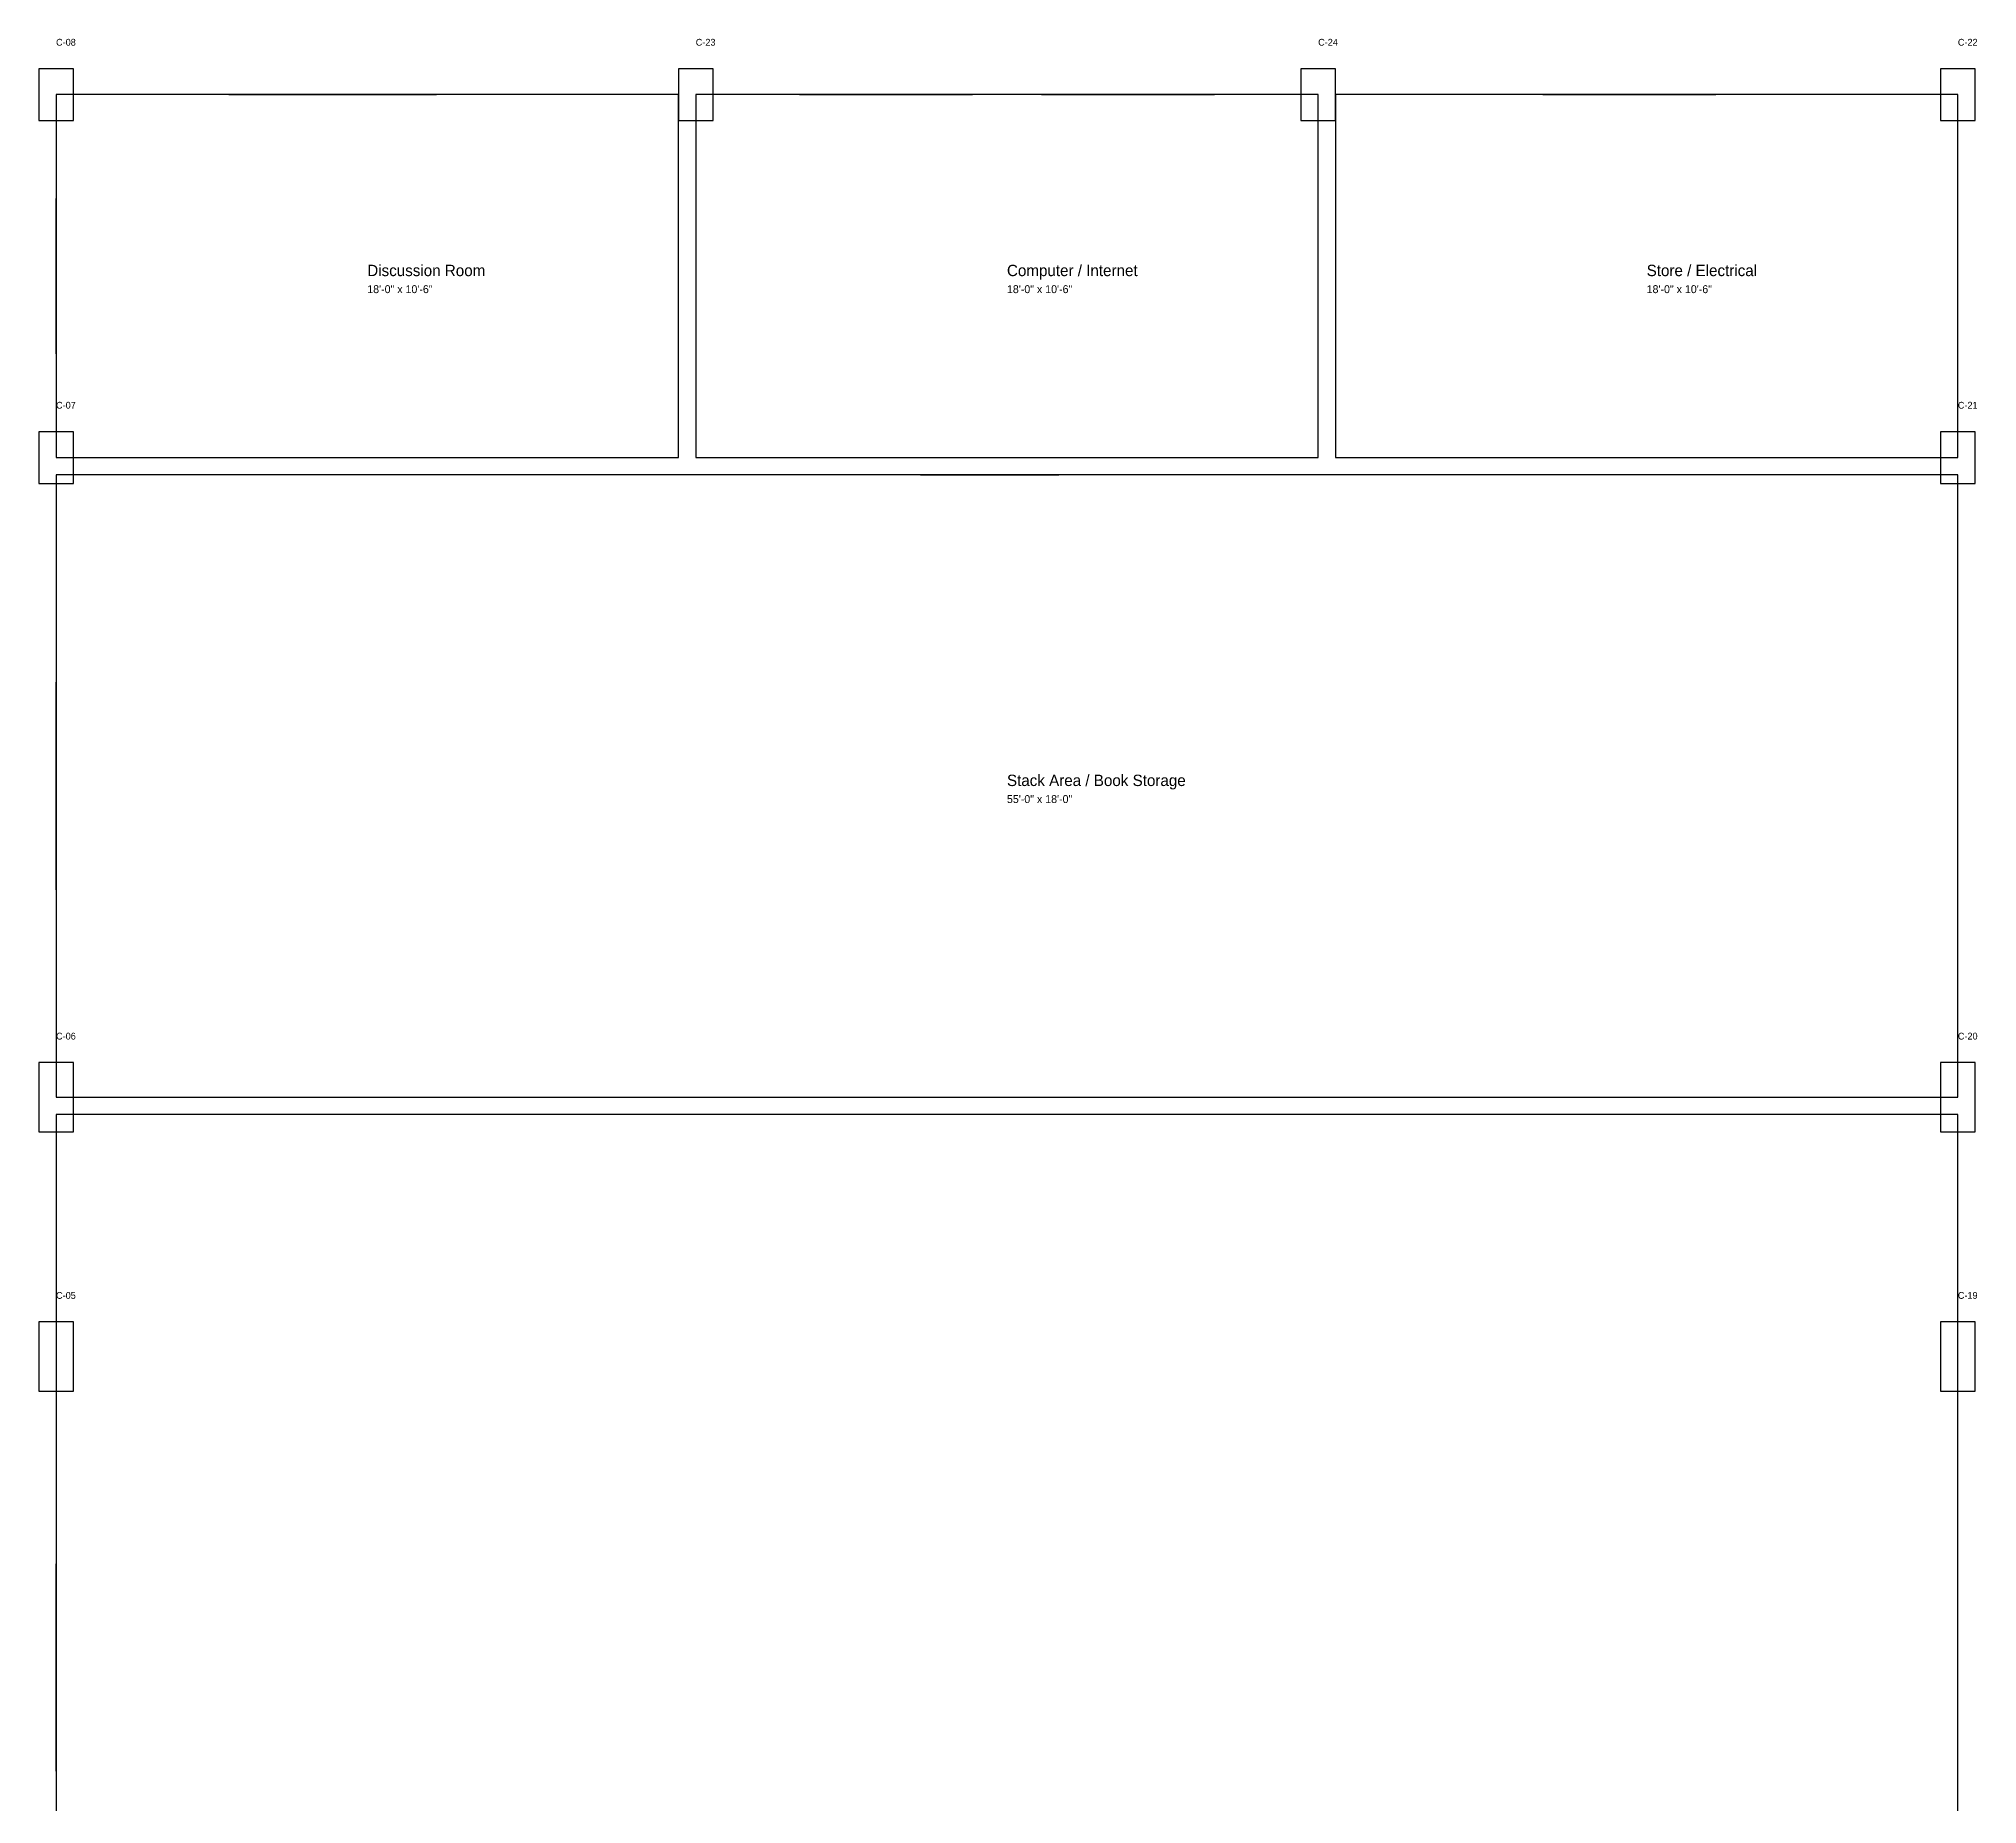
# Model space of a CAD drawing. Header units: millimetres. Extents: x 0 to 17087, y -76 to 28991.
# Drawn here: x 0 to 17087, y 13425 to 28991 of the extents above; entities that cross this region are included whole.
import ezdxf

# ---------------------------------------------------------------- set-up
doc = ezdxf.new("R2010")
doc.units = ezdxf.units.MM
for name, color, linetype in [('COLUMNS', 7, 'Continuous'), ('DOORS', 1, 'Continuous'), ('TEXT', 7, 'Continuous'), ('WALLS', 7, 'Continuous'), ('WINDOWS', 5, 'Continuous')]:
    doc.layers.add(name, color=color, linetype=linetype)

msp = doc.modelspace()

# ---------------------------------------------------------------- linework, layer by layer
at = {"layer": 'COLUMNS'}
for points in [[(0, 28270.2), (304.8, 28270.2), (304.8, 28727.4), (0, 28727.4), (0, 28270.2)], [(5638.8, 28270.2), (5943.6, 28270.2), (5943.6, 28727.4), (5638.8, 28727.4), (5638.8, 28270.2)], [(11125.2, 28270.2), (11430, 28270.2), (11430, 28727.4), (11125.2, 28727.4), (11125.2, 28270.2)], [(16764, 28270.2), (17068.8, 28270.2), (17068.8, 28727.4), (16764, 28727.4), (16764, 28270.2)], [(0, 25069.8), (304.8, 25069.8), (304.8, 25527), (0, 25527), (0, 25069.8)], [(16764, 25069.8), (17068.8, 25069.8), (17068.8, 25527), (16764, 25527), (16764, 25069.8)], [(0, 19354.8), (304.8, 19354.8), (304.8, 19964.4), (0, 19964.4), (0, 19354.8)], [(16764, 19354.8), (17068.8, 19354.8), (17068.8, 19964.4), (16764, 19964.4), (16764, 19354.8)], [(0, 17068.8), (304.8, 17068.8), (304.8, 17678.4), (0, 17678.4), (0, 17068.8)], [(16764, 17068.8), (17068.8, 17068.8), (17068.8, 17678.4), (16764, 17678.4), (16764, 17068.8)]]:
    msp.add_lwpolyline(points, dxfattribs=at)
at = {"layer": 'DOORS'}
for p, q in [((1676.4, 25298.4), (2590.8, 25298.4)), ((7315.2, 25298.4), (8229.6, 25298.4)), ((12954, 25298.4), (13868.4, 25298.4)), ((7772.4, 25146), (8991.6, 25146))]:
    msp.add_line(p, q, dxfattribs=at)
at = {"layer": 'WALLS'}
for points in [[(152.4, 25298.4), (5638.8, 25298.4), (5638.8, 28498.8), (152.4, 28498.8), (152.4, 25298.4)], [(5791.2, 25298.4), (11277.6, 25298.4), (11277.6, 28498.8), (5791.2, 28498.8), (5791.2, 25298.4)], [(11430, 25298.4), (16916.4, 25298.4), (16916.4, 28498.8), (11430, 28498.8), (11430, 25298.4)], [(152.4, 19659.6), (16916.4, 19659.6), (16916.4, 25146), (152.4, 25146), (152.4, 19659.6)], [(152.4, 4572), (16916.4, 4572), (16916.4, 19507.2), (152.4, 19507.2), (152.4, 4572)]]:
    msp.add_lwpolyline(points, dxfattribs=at)
at = {"layer": 'WINDOWS'}
for p, q in [((1676.4, 28498.8), (3505.2, 28498.8)), ((6705.6, 28498.8), (8229.6, 28498.8)), ((8839.2, 28498.8), (10363.2, 28498.8)), ((13258.8, 28498.8), (14782.8, 28498.8)), ((152.4, 26212.8), (152.4, 27584.4)), ((16916.4, 26212.8), (16916.4, 27432)), ((152.4, 21488.4), (152.4, 23317.2)), ((16916.4, 21488.4), (16916.4, 23317.2)), ((152.4, 13716), (152.4, 15544.8)), ((16916.4, 13716), (16916.4, 15544.8))]:
    msp.add_line(p, q, dxfattribs=at)

# ---------------------------------------------------------------- texts
at = {"layer": 'TEXT'}
for s, height, p in [('C-08', 60, (152.4, 28930.6)), ('C-23', 60, (5791.2, 28930.6)), ('C-24', 60, (11277.6, 28930.6)), ('C-22', 60, (16916.4, 28930.6)), ('Discussion Room', 100, (2895.6, 26898.6)), ('Computer / Internet', 100, (8534.4, 26898.6)), ('Store / Electrical', 100, (14173.2, 26898.6)), ('18\'-0" x 10\'-6"', 70, (2895.6, 26748.6)), ('18\'-0" x 10\'-6"', 70, (8534.4, 26748.6)), ('18\'-0" x 10\'-6"', 70, (14173.2, 26748.6)), ('C-07', 60, (152.4, 25730.2)), ('C-21', 60, (16916.4, 25730.2)), ('Stack Area / Book Storage', 100, (8534.4, 22402.8)), ('55\'-0" x 18\'-0"', 70, (8534.4, 22252.8)), ('C-06', 60, (152.4, 20167.6)), ('C-20', 60, (16916.4, 20167.6)), ('C-05', 60, (152.4, 17881.6)), ('C-19', 60, (16916.4, 17881.6))]:
    msp.add_text(s, height=height, dxfattribs=at).set_placement(p)

doc.saveas('drawing.dxf')
